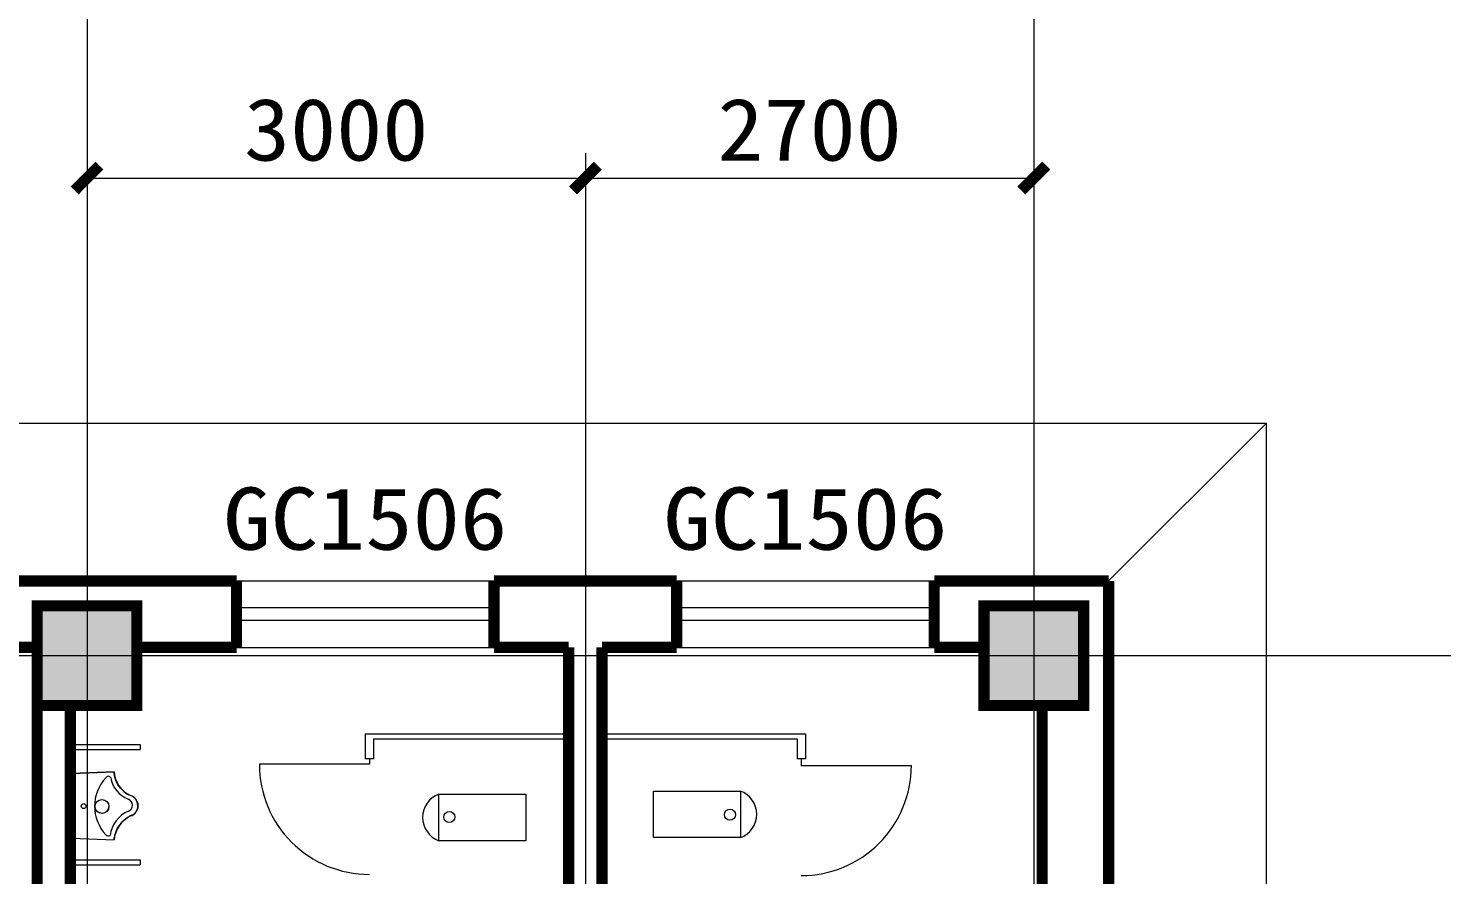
# Model space of a CAD drawing. Extents: x -307567 to 704339, y -10277 to 165507.
# Drawn here: x -213221 to -204712, y 140662 to 145756 of the extents above; entities that cross this region are included whole.
import ezdxf
from ezdxf.enums import TextEntityAlignment as Align

# ---------------------------------------------------------------- set-up
doc = ezdxf.new("R2010")
doc.units = 0
doc.header["$MEASUREMENT"] = 0
doc.layers.add('我的', color=255, linetype='CONTINUOUS', lineweight=0)
doc.styles.get("Standard").update_dxf_attribs({"font": 'txt', "height": 3})

msp = doc.modelspace()

# ---------------------------------------------------------------- linework, layer by layer
at = {"layer": '我的', "color": 0}
for p, q in [((-212867.36185, 148240.4918), (-212867.36185, 134180.00302)), ((-207167.39035, 148240.4918), (-207167.39035, 95170.08149)), ((-212867.36185, 145004.31108), (-212867.36185, 134129.99716)), ((-209867.37685, 145004.31108), (-209867.37685, 134129.99716)), ((-207167.39035, 145004.31108), (-207167.39035, 134129.99716)), ((-212867.36185, 144854.31183), (-209867.37685, 144854.31183)), ((-209867.37685, 144854.31183), (-207167.39035, 144854.31183)), ((-216966.34496, 143379.95396), (-205767.4004, 143379.95396)), ((-206717.3926, 142429.96177), (-205767.4004, 143379.95396)), ((-205767.4004, 107478.46111), (-205767.4004, 143379.95396)), ((-211967.36635, 142429.96177), (-210417.37715, 142429.96177)), ((-209317.3857, 142429.96177), (-207767.38735, 142429.96177)), ((-211977.36844, 142269.95585), (-210427.37466, 142269.95585)), ((-209317.3857, 142269.95585), (-207767.38735, 142269.95585)), ((-211977.36844, 142194.58086), (-210427.37466, 142194.58086)), ((-209317.3857, 142194.58086), (-207767.38735, 142194.58086)), ((-211967.36635, 142029.96071), (-210417.37715, 142029.96071)), ((-209317.3857, 142029.96071), (-207767.38735, 142029.96071)), ((-189560.05651, 141979.96402), (-263450.38835, 141979.95486)), ((-211192.37175, 141509.95294), (-211192.37175, 141359.96284)), ((-211192.37175, 141509.95294), (-209967.3794, 141509.95294)), ((-209767.37888, 141509.95294), (-208542.37737, 141509.95294)), ((-208542.37737, 141509.95294), (-208542.38653, 141359.96284)), ((-212967.3644, 141446.24171), (-212548.36625, 141446.24171)), ((-212548.36625, 141446.24171), (-212548.36625, 141446.24171)), ((-212548.36625, 141446.24171), (-212548.36625, 141416.24918)), ((-211142.37047, 141479.95126), (-211142.37047, 141359.96284)), ((-211142.37047, 141479.95126), (-209967.3794, 141479.95126)), ((-209767.37888, 141479.95126), (-208592.38322, 141479.95126)), ((-208592.38322, 141479.95126), (-208592.38322, 141359.96284)), ((-212967.3644, 141416.24918), (-212548.36625, 141416.24918)), ((-211142.37047, 141359.96284), (-211192.37175, 141359.96284)), ((-211167.3734, 141358.46139), (-211167.3734, 141326.46387)), ((-208542.38653, 141359.96284), (-208592.38322, 141359.96284)), ((-208567.38945, 141355.46763), (-208567.38945, 141317.96781)), ((-212960.91454, 141271.64236), (-212704.36675, 141281.38353)), ((-212960.91454, 140880.11905), (-212960.91454, 141271.64236)), ((-212704.36675, 141281.38353), (-212959.36273, 141271.38602)), ((-212959.36273, 140881.39163), (-212959.36273, 141271.38602)), ((-212704.17449, 141274.69105), (-212704.36675, 141281.38353)), ((-212702.02302, 141259.25534), (-212704.17449, 141274.69105)), ((-212699.82576, 141249.25783), (-212702.02302, 141259.25534)), ((-212696.58481, 141237.45674), (-212699.82576, 141249.25783)), ((-211167.3734, 141326.46387), (-211829.86856, 141326.46387)), ((-208567.38945, 141319.46012), (-207904.88971, 141319.46012)), ((-212693.28435, 141230.21496), (-212696.58481, 141237.45674)), ((-212687.84615, 141214.77009), (-212693.28435, 141230.21496)), ((-212683.50657, 141207.49168), (-212687.84615, 141214.77009)), ((-212681.30474, 141202.04432), (-212683.50657, 141207.49168)), ((-212675.86653, 141194.80254), (-212681.30474, 141202.04432)), ((-212670.41459, 141189.35518), (-212675.86653, 141194.80254)), ((-212666.07501, 141182.07677), (-212670.41459, 141189.35518)), ((-212647.54483, 141166.64106), (-212666.07501, 141182.07677)), ((-212642.10663, 141161.18454), (-212647.54483, 141166.64106)), ((-209457.84521, 140885.38331), (-209457.84521, 141165.37764)), ((-209457.84521, 141165.37764), (-208933.94646, 141165.37764)), ((-208933.94646, 141165.37764), (-208933.94646, 140885.38331)), ((-212818.56449, 141082.21155), (-212815.32354, 141087.64975)), ((-212818.56449, 141074.05424), (-212818.56449, 141082.21155)), ((-212815.32354, 141087.64975), (-212813.12628, 141094.93731)), ((-212813.12628, 141094.93731), (-212808.78213, 141100.38467)), ((-212808.78213, 141100.38467), (-212803.33476, 141104.92567)), ((-212803.33476, 141104.92567), (-212794.60526, 141110.37303)), ((-212794.60526, 141110.37303), (-212786.96522, 141113.08297)), ((-212786.96522, 141113.08297), (-212778.27233, 141114.91402)), ((-212778.27233, 141114.91402), (-212769.53366, 141113.08297)), ((-212769.53366, 141113.08297), (-212760.84535, 141111.25193)), ((-212760.84535, 141111.25193), (-212753.20532, 141104.92567)), ((-212753.20532, 141104.92567), (-212746.66391, 141100.38467)), ((-212746.66391, 141100.38467), (-212742.32433, 141093.10627)), ((-212742.32433, 141093.10627), (-212737.97559, 141087.64975)), ((-212737.97559, 141087.64975), (-212736.87697, 141079.5016)), ((-212736.87697, 141079.5016), (-212736.87697, 141069.51325)), ((-212635.56522, 141155.72803), (-212642.10663, 141161.18454)), ((-212629.02381, 141151.18703), (-212635.56522, 141155.72803)), ((-212621.38835, 141146.66435), (-212629.02381, 141151.18703)), ((-212613.74831, 141141.21699), (-212621.38835, 141146.66435)), ((-212603.95679, 141137.58236), (-212613.74831, 141141.21699)), ((-212595.22728, 141133.96605), (-212603.95679, 141137.58236)), ((-212586.5344, 141129.43421), (-212595.22728, 141133.96605)), ((-212581.09619, 141124.89322), (-212586.5344, 141129.43421)), ((-212575.64883, 141118.53949), (-212581.09619, 141124.89322)), ((-212572.35753, 141111.25193), (-212575.64883, 141118.53949)), ((-212565.81612, 141098.55363), (-212572.35753, 141111.25193)), ((-212562.56601, 141088.57443), (-212565.81612, 141098.55363)), ((-212561.46738, 141075.88528), (-212562.56601, 141088.57443)), ((-210749.35486, 140866.77989), (-210749.35486, 141146.77421)), ((-210749.35486, 141146.77421), (-210225.45611, 141146.77421)), ((-210225.45611, 141146.77421), (-210225.45611, 140866.77989)), ((-212819.66311, 141069.51325), (-212818.56449, 141074.05424)), ((-212818.56449, 141067.6822), (-212819.66311, 141069.51325)), ((-212818.56449, 141064.06589), (-212818.56449, 141067.6822)), ((-212817.47501, 141062.23484), (-212818.56449, 141064.06589)), ((-212817.47501, 141057.69385), (-212817.47501, 141062.23484)), ((-212816.41301, 141052.24649), (-212817.47501, 141057.69385)), ((-212813.12628, 141049.5457), (-212816.41301, 141052.24649)), ((-212810.9336, 141045.0047), (-212813.12628, 141049.5457)), ((-212803.33476, 141040.47286), (-212810.9336, 141045.0047)), ((-212796.79793, 141035.93187), (-212803.33476, 141040.47286)), ((-212788.06385, 141034.10998), (-212796.79793, 141035.93187)), ((-212778.27233, 141031.36341), (-212788.06385, 141034.10998)), ((-212770.63687, 141032.26978), (-212778.27233, 141031.36341)), ((-212761.94398, 141034.10998), (-212770.63687, 141032.26978)), ((-212754.30394, 141038.64182), (-212761.94398, 141034.10998)), ((-212747.76711, 141044.08918), (-212754.30394, 141038.64182)), ((-212743.4138, 141049.5457), (-212747.76711, 141044.08918)), ((-212740.12707, 141057.69385), (-212743.4138, 141049.5457)), ((-212737.97559, 141064.97225), (-212740.12707, 141057.69385)), ((-212736.87697, 141069.51325), (-212737.97559, 141064.97225)), ((-212645.35673, 140989.62473), (-212636.61349, 140996.86652)), ((-212636.61349, 140996.86652), (-212621.38835, 141007.76124)), ((-212621.38835, 141007.76124), (-212612.65426, 141014.13327)), ((-212612.65426, 141014.13327), (-212605.05542, 141017.75874)), ((-212605.05542, 141017.75874), (-212595.22728, 141022.28143)), ((-212595.22728, 141022.28143), (-212586.5344, 141025.94352)), ((-212586.5344, 141025.94352), (-212577.79573, 141033.19446)), ((-212577.79573, 141033.19446), (-212572.35753, 141039.54819)), ((-212572.35753, 141039.54819), (-212569.10742, 141045.92938)), ((-212569.10742, 141045.92938), (-212565.81612, 141053.16201)), ((-212565.81612, 141053.16201), (-212562.56601, 141058.60937)), ((-212562.56601, 141058.60937), (-212561.46738, 141066.76668)), ((-212561.46738, 141066.76668), (-212561.46738, 141075.88528)), ((-212560.36418, 141077.38674), (-212558.36376, 141075.3909)), ((-212699.82576, 140900.66338), (-212696.58481, 140910.64258)), ((-212696.58481, 140910.64258), (-212690.04798, 140928.7974)), ((-212690.04798, 140928.7974), (-212685.65805, 140937.86107)), ((-212685.65805, 140937.86107), (-212680.20611, 140947.84027)), ((-212680.20611, 140947.84027), (-212673.6647, 140956.93141)), ((-212673.6647, 140956.93141), (-212660.58646, 140974.18902)), ((-212660.58646, 140974.18902), (-212652.99677, 140982.33717)), ((-212652.99677, 140982.33717), (-212645.35673, 140989.62473)), ((-212959.36273, 140881.39163), (-212704.36675, 140871.38496)), ((-212704.36675, 140871.38496), (-212703.07587, 140881.56558)), ((-212703.07587, 140881.56558), (-212700.92439, 140892.46945)), ((-212703.07587, 140881.56558), (-212703.07587, 140881.56558)), ((-212700.92439, 140892.46945), (-212699.82576, 140900.66338)), ((-210225.45611, 140866.77989), (-210749.35486, 140866.77989)), ((-208933.94646, 140885.38331), (-209457.84521, 140885.38331)), ((-212967.3644, 140751.25007), (-212548.36625, 140751.25007)), ((-212548.36625, 140751.25007), (-212548.36625, 140751.25007)), ((-212548.36625, 140751.25007), (-212548.36625, 140721.24839)), ((-212967.3644, 140721.24839), (-212548.36625, 140721.24839))]:
    msp.add_line(p, q, dxfattribs=at)
at = {"layer": '我的', "color": 0, "const_width": 67.49966}
for points in [[(-212942.36147, 144779.3122), (-212792.36222, 144929.31145)], [(-209942.37647, 144779.3122), (-209792.37722, 144929.31145)], [(-207242.38997, 144779.3122), (-207092.39072, 144929.31145)], [(-214942.353, 142429.96177), (-212867.36185, 142429.96177)], [(-212867.36185, 142429.96177), (-211967.36635, 142429.96177)], [(-211967.36635, 142029.96071), (-211967.36635, 142429.96177)], [(-210417.37715, 142029.96071), (-210417.37715, 142429.96177)], [(-209867.37685, 142429.96177), (-210417.37715, 142429.96177)], [(-209867.37685, 142429.96177), (-209317.3857, 142429.96177)], [(-209317.3857, 142029.96071), (-209317.3857, 142429.96177)], [(-206717.3926, 142429.97092), (-207767.38735, 142429.96177)], [(-207767.38735, 142029.96071), (-207767.38735, 142429.96177)], [(-206717.3926, 136279.99252), (-206717.3926, 142429.96177)], [(-213167.36035, 142279.96252), (-213167.36035, 141679.96552), (-212567.36335, 141679.96552), (-212567.36335, 142279.96252), (-213167.36035, 142279.96252), (-213167.36035, 141679.96552)], [(-207467.38885, 142279.96252), (-207467.38885, 141679.96552), (-206867.39185, 141679.96552), (-206867.39185, 142279.96252), (-207467.38885, 142279.96252), (-207467.38885, 141679.96552)], [(-214916.35673, 142029.96071), (-213167.36035, 142029.96071)], [(-212567.36335, 142029.96071), (-211967.36635, 142029.96071)], [(-209967.3794, 142029.96071), (-210417.37715, 142029.96071)], [(-209967.3794, 140029.97377), (-209967.37482, 142029.96071)], [(-209767.37888, 142029.96071), (-209317.3857, 142029.96071)], [(-209767.37888, 141129.96521), (-209767.37888, 142029.96071)], [(-209767.37888, 139129.96911), (-209767.37888, 142029.96071)], [(-207467.38885, 142029.96987), (-207767.38735, 142029.96071)], [(-213167.36035, 137859.9834), (-213167.36035, 141679.96552)], [(-212967.3644, 137859.9834), (-212967.3644, 141679.96552)], [(-207117.39365, 136379.98591), (-207117.39365, 141679.96552)]]:
    msp.add_lwpolyline(points, dxfattribs=at)
at = {"layer": '我的', "color": 0}
for centre, radius in [((-212887.40722, 141074.76835), 14.99993), ((-212777.1737, 141072.60771), 41.74198), ((-210686.05562, 141009.11621), 33.46858), ((-208997.2457, 141023.04131), 33.46858)]:
    msp.add_circle(centre, radius, dxfattribs=at)
for centre, radius, start, end in [((-212739.14746, 141237.97859), 16.21748, 27.142124931, 152.857883892), ((-212536.30424, 141291.17962), 168.345, 183.33621726, 245.331916007), ((-211167.3734, 141326.46387), 662.49674, 180.000005009, 270.000007513), ((-208567.38945, 141319.46012), 662.49674, 269.999997496, 0), ((-212571.72582, 141073.68803), 250.09727, 136.645481097, 223.35452892), ((-212553.68544, 141277.28198), 173.9733, 190.567662774, 247.703131893), ((-208984.33683, 141025.37589), 148.79179, 289.795469238, 70.204523133), ((-212632.02672, 141079.75795), 38.5952, 292.775999106, 71.362413485), ((-212622.68381, 141076.9656), 63.31911, 284.744382671, 75.255632587), ((-210698.96449, 141006.78163), 148.79179, 109.795474247, 250.204535771), ((-212549.04832, 140878.25139), 179.31502, 112.298220898, 173.80212886), ((-212528.92513, 140857.82607), 175.96242, 116.18451251, 175.579503177), ((-212737.43086, 140917.92099), 22.67349, 224.605642847, 296.472359324)]:
    msp.add_arc(centre, radius, start, end, dxfattribs=at)
for points in [[(-213167.36035, 142279.96252), (-212567.36335, 142279.96252), (-213167.36035, 141679.96552), (-212567.36335, 141679.96552)], [(-207467.38885, 142279.96252), (-206867.39185, 142279.96252), (-207467.38885, 141679.96552), (-206867.39185, 141679.96552)]]:
    msp.add_solid(points, dxfattribs=at)

# ---------------------------------------------------------------- texts
for s, width, p, p2 in [('3000', 0.934736, (-211922.36841, 144959.31313), (-210812.37487, 144959.31313)), ('2700', 0.887996, (-209072.38266, 144959.31313), (-207962.3937, 144959.31313)), ('GC1506', 0.88258, (-212047.36931, 142617.46083), (-210337.37877, 142617.46083)), ('GC1506', 0.882583, (-209397.38408, 142617.46083), (-207687.38897, 142617.46083))]:
    msp.add_text(s, height=374.998125, dxfattribs=dict(at, width=width)).set_placement(p, p2, align=Align.FIT)

doc.saveas('drawing.dxf')
